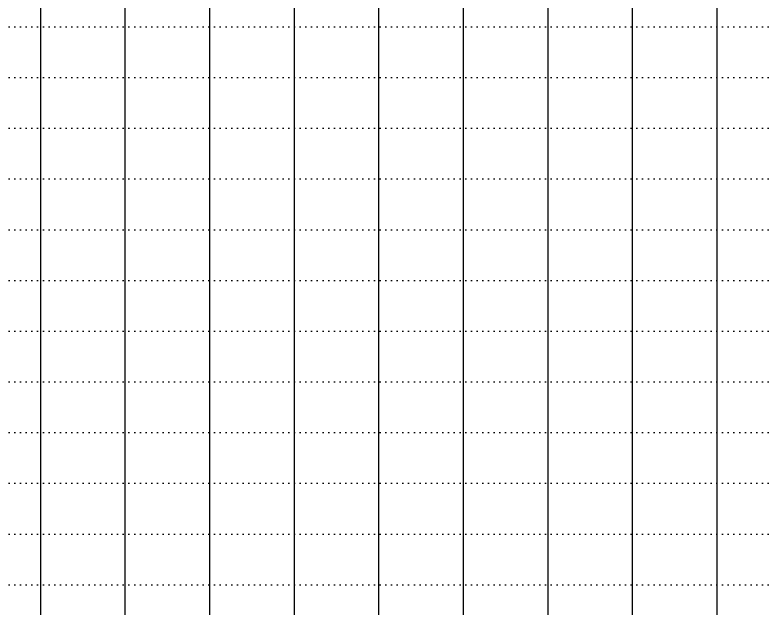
# Model space of a CAD drawing. Header units: millimetres. Extents: x -1499 to 6658, y -12483 to -6008.
# Drawn here: x 1070.1 to 1246.9, y -11602.6 to -11462.3 of the extents above; entities that cross this region are included whole.
import ezdxf

# ---------------------------------------------------------------- set-up
doc = ezdxf.new("R2010")
doc.units = ezdxf.units.MM
doc.linetypes.add('A-DOTLN01H', pattern=[0.125, 0, -0.125])
doc.layers.add('CR-GRID', color=56, linetype='A-DOTLN01H')
doc.layers.add('수직그리드', color=1, linetype='Continuous')

msp = doc.modelspace()

# ---------------------------------------------------------------- linework, layer by layer
at = {"layer": 'CR-GRID', "linetype": 'A-DOTLN01H', "ltscale": 10}
for p, q in [((696.16, -11465.06), (6636.16, -11465.06)), ((696.16, -11477.06), (6636.16, -11477.06)), ((696.16, -11489.06), (6636.16, -11489.06)), ((696.16, -11501.06), (6636.16, -11501.06)), ((696.16, -11513.06), (6636.16, -11513.06)), ((696.16, -11525.06), (6636.16, -11525.06)), ((696.16, -11537.06), (6636.16, -11537.06)), ((696.16, -11549.06), (6636.16, -11549.06)), ((696.16, -11561.06), (6636.16, -11561.06)), ((696.16, -11573.06), (6196.16, -11573.06)), ((696.16, -11585.06), (6196.16, -11585.06)), ((696.16, -11597.06), (6196.16, -11597.06))]:
    msp.add_line(p, q, dxfattribs=at)
at = {"layer": '수직그리드'}
for p, q in [((1236.16, -11189.92), (1236.16, -11873.06)), ((1196.16, -11220.92), (1196.16, -11873.06)), ((1076.16, -11251.89), (1076.16, -11873.06)), ((1216.16, -11258.81), (1216.16, -11873.06)), ((1176.16, -11271.41), (1176.16, -11873.06)), ((1156.16, -11326.42), (1156.16, -11873.06)), ((1096.16, -11334.61), (1096.16, -11873.06)), ((1136.16, -11334.13), (1136.16, -11873.06)), ((1116.16, -11344.75), (1116.16, -11873.06))]:
    msp.add_line(p, q, dxfattribs=at)

doc.saveas('drawing.dxf')
